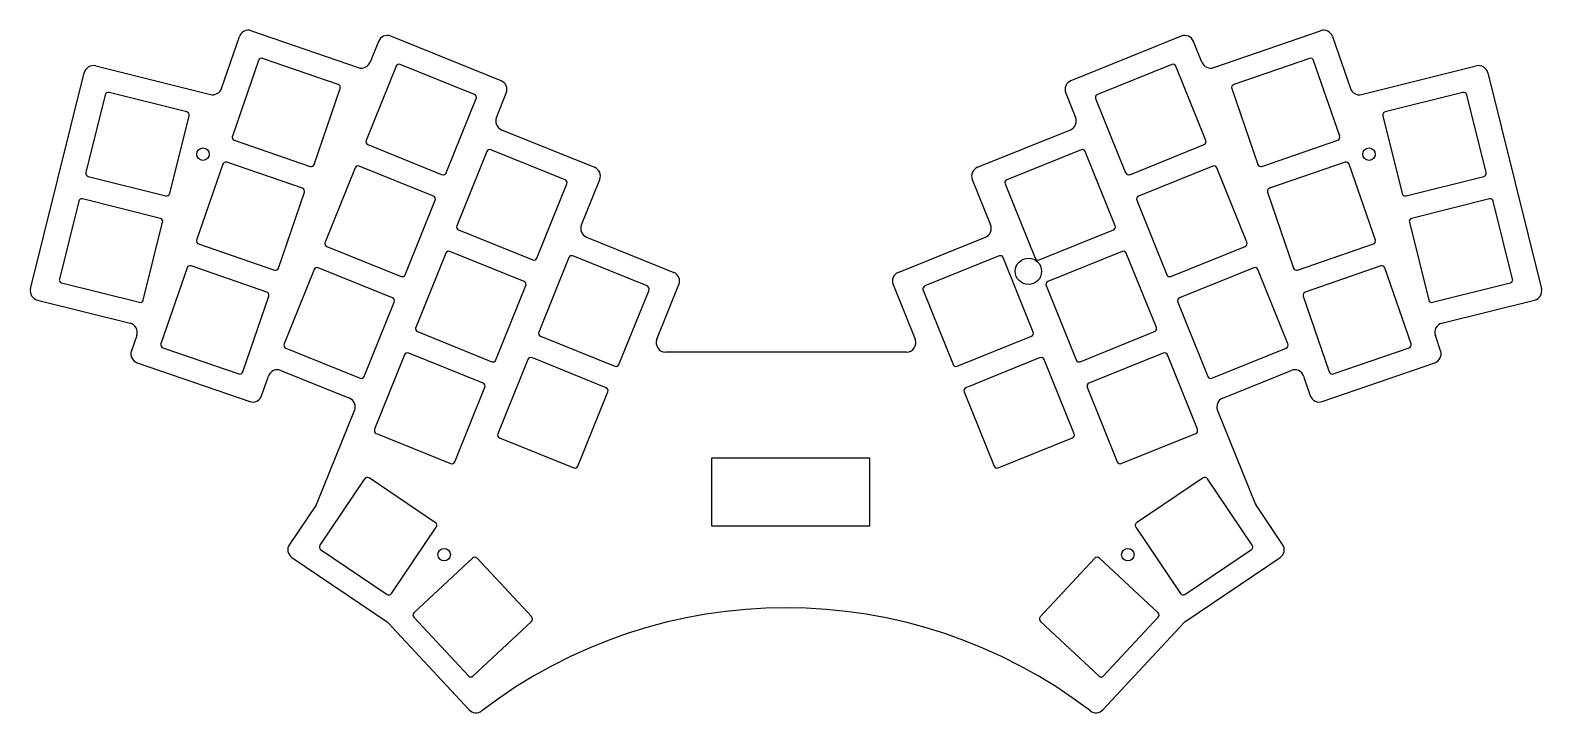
# Model space of a CAD drawing. Header units: millimetres. Extents: x 82 to 324, y -208 to -99.
import ezdxf

# ---------------------------------------------------------------- set-up
doc = ezdxf.new("R2010")
doc.units = ezdxf.units.MM

msp = doc.modelspace()

# ---------------------------------------------------------------- linework, layer by layer
at = {"linetype": 'CONTINUOUS'}
for p, q in [((112.94, -108.68), (115.79, -100.41)), ((117.69, -99.48), (134.76, -105.36)), ((137.98, -101.18), (136.64, -104.5)), ((157.55, -107.47), (139.94, -100.35)), ((266.14, -100.35), (248.52, -107.47)), ((269.44, -104.5), (268.09, -101.18)), ((271.32, -105.36), (288.38, -99.48)), ((290.29, -100.41), (293.14, -108.68)), ((82.43, -140.62), (91.02, -106.17)), ((92.84, -105.08), (111.16, -109.65)), ((118.82, -104.21), (114.65, -116.31)), ((131.55, -108.06), (119.45, -103.9)), ((140.81, -105.12), (136.01, -116.99)), ((153.33, -109.64), (141.46, -104.85)), ((264.61, -104.85), (252.75, -109.64)), ((270.06, -116.99), (265.26, -105.12)), ((286.62, -103.9), (274.52, -108.06)), ((291.43, -116.31), (287.26, -104.21)), ((294.92, -109.65), (313.24, -105.08)), ((315.06, -106.17), (323.64, -140.62)), ((94.37, -109.69), (91.27, -122.11)), ((107.39, -112.42), (94.97, -109.32)), ((127.7, -120.8), (131.86, -108.7)), ((148.81, -122.16), (153.6, -110.29)), ((156.81, -113.31), (158.38, -109.42)), ((247.69, -109.42), (249.27, -113.31)), ((252.47, -110.29), (257.26, -122.16)), ((274.21, -108.7), (278.38, -120.8)), ((311.1, -109.32), (298.68, -112.42)), ((314.8, -122.11), (311.71, -109.69)), ((104.66, -125.45), (107.76, -113.03)), ((298.32, -113.03), (301.41, -125.45)), ((157.64, -115.27), (172.47, -121.26)), ((233.6, -121.26), (248.44, -115.27)), ((114.96, -116.95), (127.06, -121.11)), ((136.29, -117.64), (148.16, -122.44)), ((257.92, -122.44), (269.78, -117.64)), ((279.01, -121.11), (291.12, -116.95)), ((125.86, -124.61), (113.75, -120.44)), ((155.27, -118.73), (150.47, -130.6)), ((167.78, -123.25), (155.92, -118.45)), ((250.16, -118.45), (238.29, -123.25)), ((255.6, -130.6), (250.81, -118.73)), ((292.32, -120.44), (280.22, -124.61)), ((91.63, -122.71), (104.05, -125.81)), ((113.12, -120.75), (108.95, -132.86)), ((134.25, -121.35), (129.46, -133.22)), ((146.77, -125.87), (134.91, -121.07)), ((271.17, -121.07), (259.3, -125.87)), ((276.62, -133.22), (271.82, -121.35)), ((297.12, -132.86), (292.96, -120.75)), ((302.02, -125.81), (314.44, -122.71)), ((122, -137.35), (126.17, -125.25)), ((163.27, -135.77), (168.06, -123.9)), ((170.38, -130.44), (173.3, -123.21)), ((232.77, -123.21), (235.7, -130.44)), ((238.01, -123.9), (242.81, -135.77)), ((279.91, -125.25), (284.08, -137.35)), ((90.13, -126.67), (87.04, -139.09)), ((103.16, -129.4), (90.74, -126.3)), ((142.25, -138.39), (147.05, -126.52)), ((259.02, -126.52), (263.82, -138.39)), ((315.33, -126.3), (302.91, -129.4)), ((319.04, -139.09), (315.94, -126.67)), ((100.43, -142.43), (103.52, -130.01)), ((302.55, -130.01), (305.65, -142.43)), ((150.75, -131.25), (162.61, -136.04)), ((171.21, -132.4), (185.11, -138.02)), ((220.96, -138.02), (234.87, -132.4)), ((243.46, -136.04), (255.33, -131.25)), ((109.26, -133.49), (121.36, -137.66)), ((129.74, -133.87), (141.6, -138.66)), ((148.71, -134.96), (143.92, -146.82)), ((161.23, -139.47), (149.36, -134.68)), ((256.71, -134.68), (244.85, -139.47)), ((262.16, -146.82), (257.36, -134.96)), ((264.47, -138.66), (276.34, -133.87)), ((284.71, -137.66), (296.81, -133.49)), ((107.42, -137.3), (103.25, -149.4)), ((120.16, -141.16), (108.06, -136.99)), ((140.22, -142.09), (128.35, -137.3)), ((168.37, -135.67), (163.58, -147.54)), ((180.89, -140.19), (169.02, -135.4)), ((237.05, -135.4), (225.18, -140.19)), ((242.5, -147.54), (237.7, -135.67)), ((277.72, -137.3), (265.86, -142.09)), ((298.02, -136.99), (285.92, -141.16)), ((302.82, -149.4), (298.65, -137.3)), ((87.4, -139.69), (99.82, -142.79)), ((127.7, -137.58), (122.9, -149.44)), ((283.17, -149.44), (278.38, -137.58)), ((306.25, -142.79), (318.67, -139.69)), ((116.3, -153.9), (120.47, -141.79)), ((156.71, -151.99), (161.51, -140.13)), ((176.37, -152.71), (181.17, -140.84)), ((182.42, -148.68), (185.94, -139.97)), ((220.13, -139.97), (223.65, -148.68)), ((224.91, -140.84), (229.7, -152.71)), ((244.57, -140.13), (249.36, -151.99)), ((285.61, -141.79), (289.77, -153.9)), ((83.52, -142.44), (98.32, -146.13)), ((135.7, -154.61), (140.49, -142.75)), ((265.58, -142.75), (270.38, -154.61)), ((307.75, -146.13), (322.55, -142.44)), ((99.38, -148.07), (98.53, -150.53)), ((144.19, -147.47), (156.06, -152.27)), ((163.85, -148.19), (175.72, -152.99)), ((230.35, -152.99), (242.22, -148.19)), ((250.02, -152.27), (261.88, -147.47)), ((307.54, -150.53), (306.7, -148.07)), ((103.56, -150.04), (115.67, -154.21)), ((123.18, -150.09), (135.05, -154.89)), ((142.15, -151.18), (137.36, -163.05)), ((154.67, -155.7), (142.81, -150.91)), ((161.82, -151.9), (157.02, -163.77)), ((174.34, -156.42), (162.47, -151.62)), ((222.26, -150.74), (183.81, -150.74)), ((243.61, -151.62), (231.74, -156.42)), ((249.05, -163.77), (244.26, -151.9)), ((263.27, -150.91), (251.4, -155.7)), ((268.71, -163.05), (263.92, -151.18)), ((271.03, -154.89), (282.89, -150.09)), ((290.41, -154.21), (302.51, -150.04)), ((99.46, -152.43), (117.42, -158.62)), ((122.39, -153.66), (133.33, -158.08)), ((272.75, -158.08), (283.69, -153.66)), ((288.65, -158.62), (306.61, -152.43)), ((119.33, -157.69), (120.41, -154.56)), ((150.15, -168.22), (154.95, -156.35)), ((251.12, -156.35), (255.92, -168.22)), ((285.67, -154.56), (286.74, -157.69)), ((169.82, -168.94), (174.61, -157.07)), ((231.46, -157.07), (236.26, -168.94)), ((128.21, -174.76), (134.16, -160.03)), ((271.92, -160.03), (277.87, -174.76)), ((137.64, -163.7), (149.5, -168.5)), ((256.57, -168.5), (268.44, -163.7)), ((157.3, -164.42), (169.17, -169.21)), ((236.91, -169.21), (248.78, -164.42)), ((216.44, -167.67), (191.14, -167.67)), ((191.14, -167.67), (191.14, -178.47)), ((216.44, -178.47), (216.44, -167.67)), ((135.77, -170.93), (128.61, -181.55)), ((147.08, -177.96), (136.47, -170.8)), ((269.61, -170.8), (259, -177.96)), ((277.46, -181.55), (270.3, -170.93)), ((128.06, -175.04), (123.76, -181.41)), ((282.31, -181.41), (278.02, -175.04)), ((191.14, -178.47), (216.44, -178.47)), ((140.05, -189.26), (147.21, -178.65)), ((258.86, -178.65), (266.02, -189.26)), ((128.75, -182.24), (139.36, -189.4)), ((266.71, -189.4), (277.33, -182.24)), ((124.17, -183.49), (139.2, -193.63)), ((153, -183.6), (143.64, -192.33)), ((162.44, -192.98), (153.71, -183.62)), ((252.36, -183.62), (243.63, -192.98)), ((262.43, -192.33), (253.07, -183.6)), ((266.87, -193.63), (281.91, -183.49)), ((143.62, -193.03), (152.35, -202.39)), ((253.73, -202.39), (262.46, -193.03)), ((139.46, -193.85), (152.45, -207.78)), ((153.05, -202.42), (162.41, -193.69)), ((243.66, -193.69), (253.02, -202.42)), ((253.63, -207.78), (266.61, -193.85))]:
    msp.add_line(p, q, dxfattribs=at)
for centre, radius in [((109.96, -119.17), 1), ((296.11, -119.17), 1), ((241.74, -137.85), 2.1), ((148.47, -183.04), 1), ((257.6, -183.04), 1)]:
    msp.add_circle(centre, radius, dxfattribs=at)
for centre, radius, start, end in [((117.2, -100.9), 1.5, 71, 161), ((139.37, -101.74), 1.5, 68, 158), ((266.7, -101.74), 1.5, 22, 112), ((288.87, -100.9), 1.5, 19, 109), ((92.47, -106.54), 1.5, 76, 166), ((119.29, -104.37), 0.5, 71, 161), ((135.25, -103.94), 1.5, 251, 338), ((141.27, -105.31), 0.5, 68, 158), ((264.8, -105.31), 0.5, 22, 112), ((270.83, -103.94), 1.5, 202, 289), ((286.79, -104.37), 0.5, 19, 109), ((313.6, -106.54), 1.5, 14, 104), ((131.39, -108.54), 0.5, 341, 71), ((156.99, -108.86), 1.5, 338, 68), ((249.08, -108.86), 1.5, 112, 202), ((274.68, -108.54), 0.5, 109, 199), ((94.85, -109.81), 0.5, 76, 166), ((111.52, -108.19), 1.5, 256, 341), ((153.14, -110.11), 0.5, 338, 68), ((252.93, -110.11), 0.5, 112, 202), ((294.55, -108.19), 1.5, 199, 284), ((311.22, -109.81), 0.5, 14, 104), ((107.27, -112.91), 0.5, 346, 76), ((158.2, -113.88), 1.5, 158, 248), ((247.88, -113.88), 1.5, 292, 22), ((298.8, -112.91), 0.5, 104, 194), ((115.12, -116.47), 0.5, 161, 251), ((136.48, -117.18), 0.5, 158, 248), ((269.6, -117.18), 0.5, 292, 22), ((290.95, -116.47), 0.5, 289, 19), ((113.59, -120.92), 0.5, 71, 161), ((155.73, -118.92), 0.5, 68, 158), ((250.35, -118.92), 0.5, 22, 112), ((292.48, -120.92), 0.5, 19, 109), ((91.76, -122.23), 0.5, 166, 256), ((127.22, -120.64), 0.5, 251, 341), ((134.72, -121.54), 0.5, 68, 158), ((148.35, -121.97), 0.5, 248, 338), ((171.91, -122.65), 1.5, 338, 68), ((234.17, -122.65), 1.5, 112, 202), ((257.73, -121.97), 0.5, 202, 292), ((271.36, -121.54), 0.5, 22, 112), ((278.85, -120.64), 0.5, 199, 289), ((314.32, -122.23), 0.5, 284, 14), ((104.18, -125.33), 0.5, 256, 346), ((125.69, -125.08), 0.5, 341, 71), ((167.6, -123.71), 0.5, 338, 68), ((238.48, -123.71), 0.5, 112, 202), ((280.38, -125.08), 0.5, 109, 199), ((301.9, -125.33), 0.5, 194, 284), ((90.62, -126.79), 0.5, 76, 166), ((146.59, -126.33), 0.5, 338, 68), ((259.49, -126.33), 0.5, 112, 202), ((315.46, -126.79), 0.5, 14, 104), ((103.04, -129.89), 0.5, 346, 76), ((303.04, -129.89), 0.5, 104, 194), ((150.93, -130.79), 0.5, 158, 248), ((171.77, -131.01), 1.5, 158, 248), ((234.31, -131.01), 1.5, 292, 22), ((255.14, -130.79), 0.5, 292, 22), ((109.42, -133.02), 0.5, 161, 251), ((129.92, -133.41), 0.5, 158, 248), ((149.17, -135.14), 0.5, 68, 158), ((256.9, -135.14), 0.5, 22, 112), ((276.15, -133.41), 0.5, 292, 22), ((296.65, -133.02), 0.5, 289, 19), ((107.89, -137.46), 0.5, 71, 161), ((121.53, -137.19), 0.5, 251, 341), ((128.16, -137.76), 0.5, 68, 158), ((162.8, -135.58), 0.5, 248, 338), ((168.84, -135.86), 0.5, 68, 158), ((237.24, -135.86), 0.5, 22, 112), ((243.27, -135.58), 0.5, 202, 292), ((277.91, -137.76), 0.5, 22, 112), ((284.55, -137.19), 0.5, 199, 289), ((298.18, -137.46), 0.5, 19, 109), ((87.52, -139.21), 0.5, 166, 256), ((141.79, -138.2), 0.5, 248, 338), ((161.04, -139.94), 0.5, 338, 68), ((184.55, -139.41), 1.5, 338, 68), ((221.52, -139.41), 1.5, 112, 202), ((245.03, -139.94), 0.5, 112, 202), ((264.28, -138.2), 0.5, 202, 292), ((318.55, -139.21), 0.5, 284, 14), ((83.89, -140.98), 1.5, 166, 256), ((120, -141.63), 0.5, 341, 71), ((140.03, -142.56), 0.5, 338, 68), ((180.7, -140.66), 0.5, 338, 68), ((225.37, -140.66), 0.5, 112, 202), ((266.04, -142.56), 0.5, 112, 202), ((286.08, -141.63), 0.5, 109, 199), ((322.19, -140.98), 1.5, 284, 14), ((99.94, -142.31), 0.5, 256, 346), ((306.13, -142.31), 0.5, 194, 284), ((97.96, -147.58), 1.5, 341, 76), ((144.38, -147.01), 0.5, 158, 248), ((261.7, -147.01), 0.5, 292, 22), ((308.12, -147.58), 1.5, 104, 199), ((103.73, -149.57), 0.5, 161, 251), ((123.37, -149.63), 0.5, 158, 248), ((164.04, -147.73), 0.5, 158, 248), ((183.81, -149.24), 1.5, 158, 270), ((222.26, -149.24), 1.5, 270, 22), ((242.03, -147.73), 0.5, 292, 22), ((282.71, -149.63), 0.5, 292, 22), ((302.35, -149.57), 0.5, 289, 19), ((99.95, -151.01), 1.5, 161, 251), ((142.62, -151.37), 0.5, 68, 158), ((156.25, -151.81), 0.5, 248, 338), ((162.28, -152.09), 0.5, 68, 158), ((243.79, -152.09), 0.5, 22, 112), ((249.83, -151.81), 0.5, 202, 292), ((263.46, -151.37), 0.5, 22, 112), ((306.13, -151.01), 1.5, 289, 19), ((115.83, -153.73), 0.5, 251, 341), ((121.83, -155.05), 1.5, 68, 161), ((175.91, -152.52), 0.5, 248, 338), ((230.16, -152.52), 0.5, 202, 292), ((284.25, -155.05), 1.5, 19, 112), ((290.25, -153.73), 0.5, 199, 289), ((135.24, -154.43), 0.5, 248, 338), ((154.49, -156.16), 0.5, 338, 68), ((174.15, -156.88), 0.5, 338, 68), ((231.93, -156.88), 0.5, 112, 202), ((251.59, -156.16), 0.5, 112, 202), ((270.84, -154.43), 0.5, 202, 292), ((117.91, -157.2), 1.5, 251, 341), ((132.77, -159.47), 1.5, 338, 68), ((273.31, -159.47), 1.5, 112, 202), ((288.16, -157.2), 1.5, 199, 289), ((137.82, -163.24), 0.5, 158, 248), ((157.49, -163.96), 0.5, 158, 248), ((248.59, -163.96), 0.5, 292, 22), ((268.25, -163.24), 0.5, 292, 22), ((149.69, -168.03), 0.5, 248, 338), ((256.38, -168.03), 0.5, 202, 292), ((136.19, -171.21), 0.5, 56, 146), ((169.35, -168.75), 0.5, 248, 338), ((236.72, -168.75), 0.5, 202, 292), ((269.89, -171.21), 0.5, 34, 124), ((126.82, -174.2), 1.5, 326, 338), ((279.26, -174.2), 1.5, 202, 214), ((146.8, -178.37), 0.5, 326, 56), ((259.28, -178.37), 0.5, 124, 214), ((125, -182.25), 1.5, 146, 236), ((129.03, -181.83), 0.5, 146, 236), ((277.05, -181.83), 0.5, 304, 34), ((281.07, -182.25), 1.5, 304, 34), ((153.34, -183.96), 0.5, 43, 133), ((252.73, -183.96), 0.5, 47, 137), ((139.64, -188.98), 0.5, 236, 326), ((266.43, -188.98), 0.5, 214, 304), ((143.98, -192.69), 0.5, 133, 223), ((203.04, -271.51), 80, 52.6069, 127.3931), ((162.07, -193.32), 0.5, 313, 43), ((244, -193.32), 0.5, 137, 227), ((262.09, -192.69), 0.5, 317, 47), ((138.36, -194.88), 1.5, 43, 56), ((267.71, -194.88), 1.5, 124, 137), ((152.71, -202.05), 0.5, 223, 313), ((253.36, -202.05), 0.5, 227, 317), ((153.54, -206.76), 1.5, 223, 307.3931), ((252.53, -206.76), 1.5, 232.6069, 317), ((251.92, -207.55), 0.5, 232.6069124, 232.6069132)]:
    msp.add_arc(centre, radius, start, end, dxfattribs=at)

doc.saveas('drawing.dxf')
